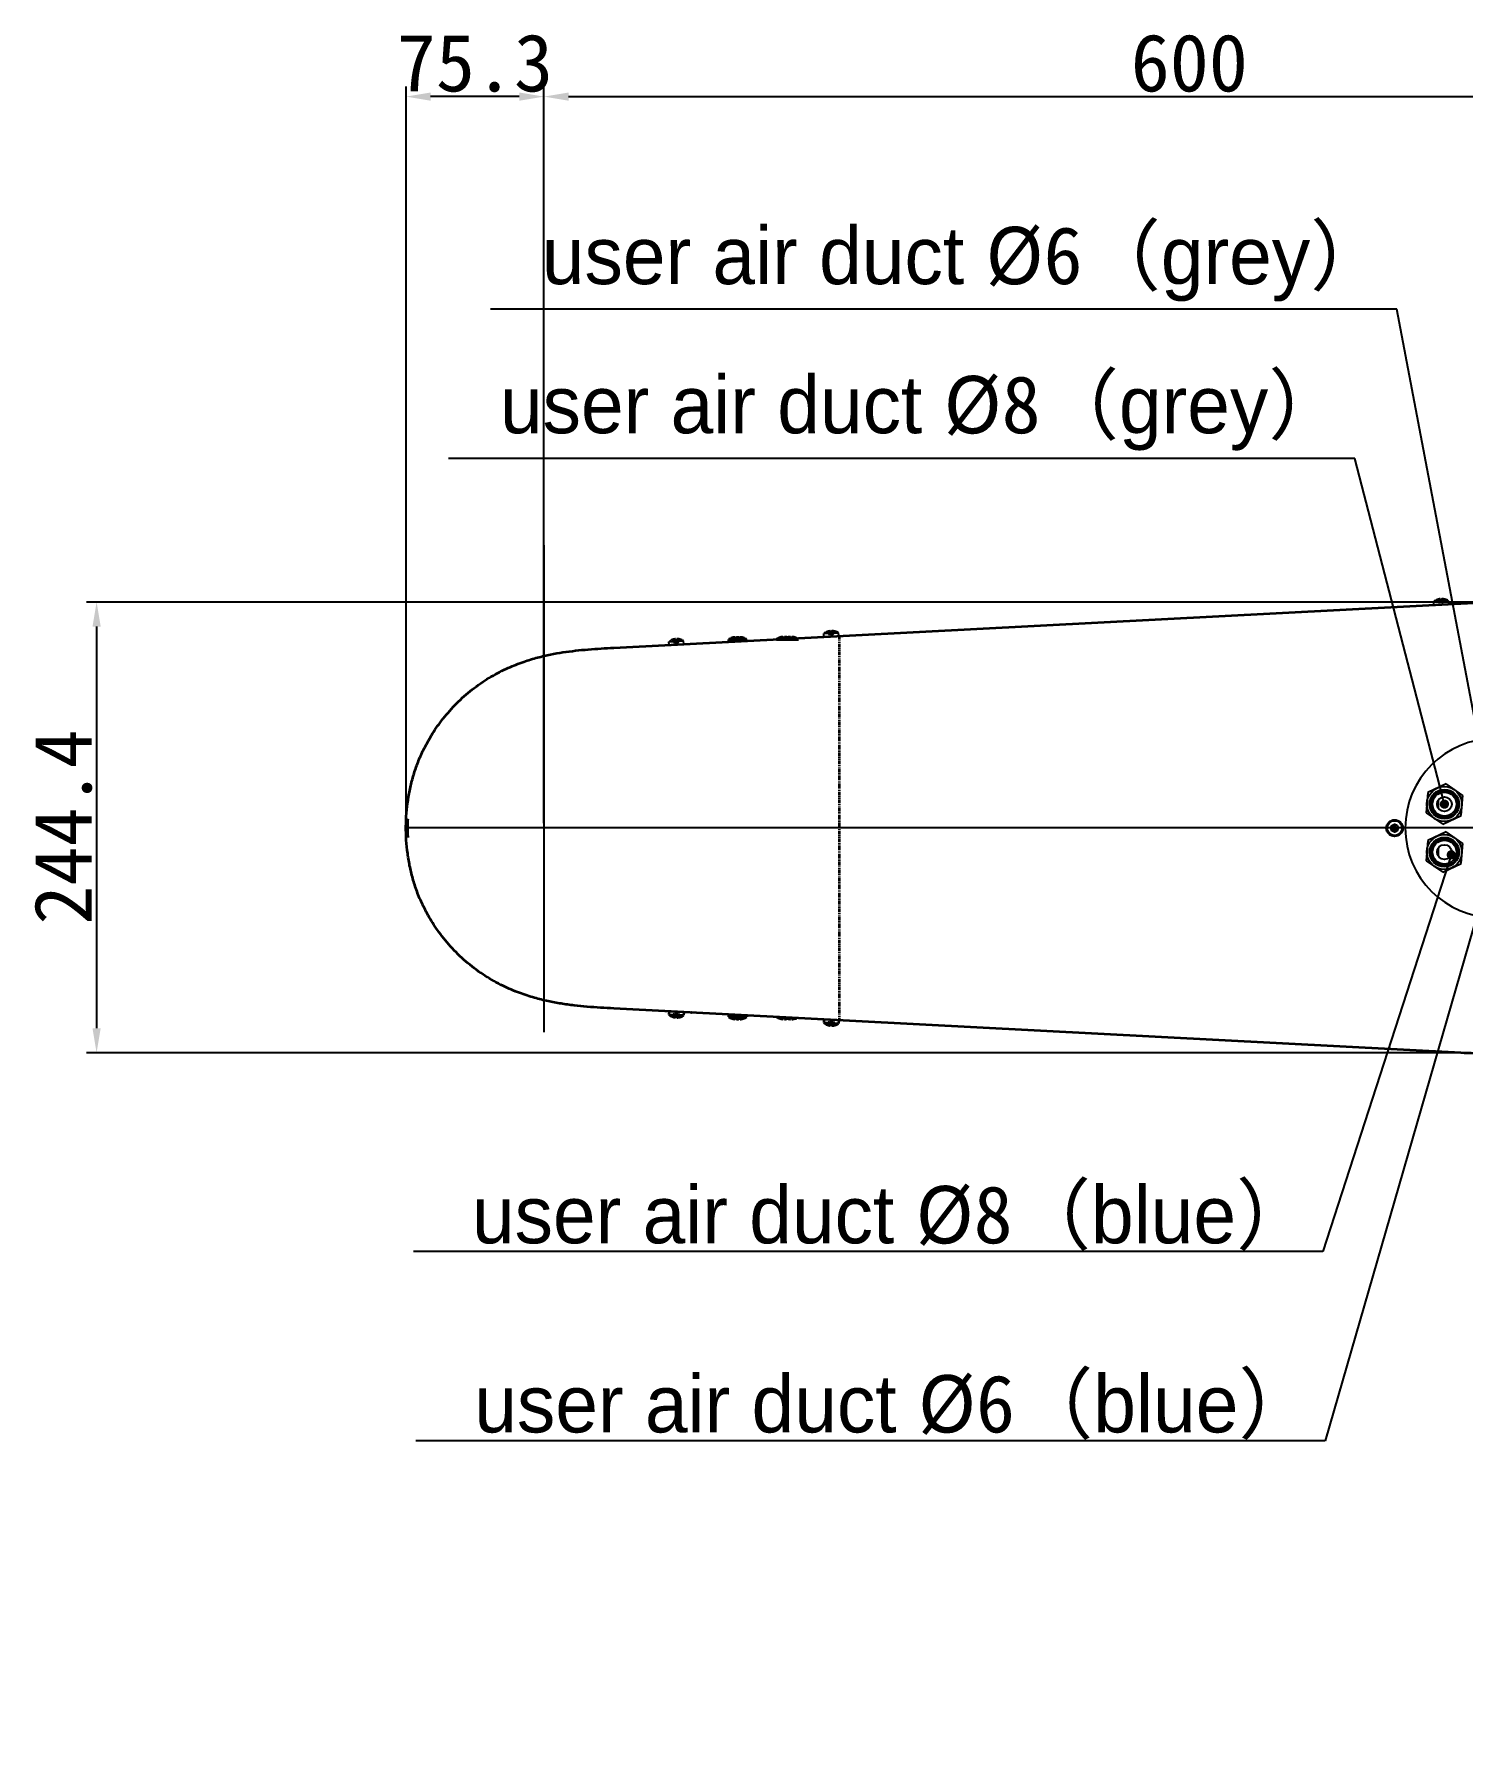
# Model space of a CAD drawing. Header units: millimetres. Extents: x 4086 to 8300, y 123 to 1549.
# Drawn here: x 6658.5 to 6832.8, y 615.5 to 823.3 of the extents above; entities that cross this region are included whole.
import ezdxf
from ezdxf import colors
from ezdxf.entities.mleader import LeaderData, LeaderLine
from ezdxf.math import Vec2, Vec3

# ---------------------------------------------------------------- set-up
doc = ezdxf.new("R2010")
doc.units = ezdxf.units.MM
doc.linetypes.add('PHANTOM', pattern=[0.8, 0.45, -0.05, 0.1, -0.05, 0.1, -0.05])
doc.layers.add('中心线', color=7, linetype='Continuous')
doc.layers.add('标注', color=7, linetype='Continuous', lineweight=25)
doc.layers.add('粗线', color=7, linetype='PHANTOM', lineweight=35)
doc.styles.get("Standard").update_dxf_attribs({"font": 'simsun.ttc'})
doc.dimstyles.new('直线标注', dxfattribs={"dimtxt": 7, "dimasz": 3, "dimexe": 1.25, "dimexo": 0.625, "dimtad": 1, "dimlfac": 4, "dimdsep": 46, "dimtxsty": 'Standard', "dimcen": 2.5, "dimadec": 0, "dimazin": 0, "dimtm": 1e-09, "dimtfac": 1, "dimtmove": 0, "dimatfit": 3, "dimfxl": 1, "dimarcsym": 0})

# ---------------------------------------------------------------- blocks, each defined once
blk = doc.blocks.new('*D2162')
at = {"layer": 'Defpoints', "color": 0}
for p in [(6855.71, 815.66), (6720.71, 726.45), (6855.71, 726.45)]:
    blk.add_point(p, dxfattribs=at)
at = {"layer": '标注', "color": 0, "linetype": 'Continuous', "lineweight": -2}
for p, q in [((6720.71, 727.07), (6720.71, 816.91)), ((6855.71, 727.07), (6855.71, 816.91)), ((6723.71, 815.66), (6852.71, 815.66))]:
    blk.add_line(p, q, dxfattribs=at)
at = {"layer": '标注', "color": 0}
for points in [[(6723.71, 816.16), (6723.71, 815.16), (6720.71, 815.66)], [(6852.71, 815.16), (6852.71, 816.16), (6855.71, 815.66)]]:
    blk.add_solid(points, dxfattribs=at)
at = {"layer": '标注', "color": 0, "insert": (6799.4, 823.29), "char_height": 7, "attachment_point": 2}
blk.add_mtext('600', dxfattribs=at)
blk = doc.blocks.new('*D2163')
at = {"layer": 'Defpoints', "color": 0}
for p in [(6703.9, 815.66), (6720.71, 760.96), (6703.9, 727.07)]:
    blk.add_point(p, dxfattribs=at)
at = {"layer": '标注', "color": 0, "linetype": 'Continuous', "lineweight": -2}
for p, q in [((6703.9, 727.69), (6703.9, 816.91)), ((6720.71, 761.59), (6720.71, 816.91)), ((6717.71, 815.66), (6706.9, 815.66))]:
    blk.add_line(p, q, dxfattribs=at)
at = {"layer": '标注', "color": 0}
for points in [[(6706.9, 816.16), (6706.9, 815.16), (6703.9, 815.66)], [(6717.71, 815.16), (6717.71, 816.16), (6720.71, 815.66)]]:
    blk.add_solid(points, dxfattribs=at)
at = {"layer": '标注', "color": 0, "insert": (6712.3, 823.29), "char_height": 7, "attachment_point": 2}
blk.add_mtext('75.3', dxfattribs=at)
blk = doc.blocks.new('*D2164')
at = {"layer": 'Defpoints', "color": 0}
for p in [(6839.25, 754.02), (6666.17, 699.04), (6832.5, 699.04)]:
    blk.add_point(p, dxfattribs=at)
at = {"layer": '标注', "color": 0, "linetype": 'Continuous', "lineweight": -2}
for p, q in [((6838.62, 754.02), (6664.92, 754.02)), ((6666.17, 751.02), (6666.17, 702.04)), ((6831.87, 699.04), (6664.92, 699.04))]:
    blk.add_line(p, q, dxfattribs=at)
at = {"layer": '标注', "color": 0}
for points in [[(6666.67, 751.02), (6665.67, 751.02), (6666.17, 754.02)], [(6665.67, 702.04), (6666.67, 702.04), (6666.17, 699.04)]]:
    blk.add_solid(points, dxfattribs=at)
at = {"layer": '标注', "color": 0, "insert": (6658.55, 726.59), "char_height": 7, "attachment_point": 2, "rotation": 90}
blk.add_mtext('244.4', dxfattribs=at)
blk = doc.blocks.new('_Dot')
at = {"color": 0, "linetype": 'ByBlock', "lineweight": -2}
blk.add_line((-0.5, 0), (-1, 0), dxfattribs=at)
at = {"color": 0, "linetype": 'ByBlock', "const_width": 0.5}
blk.add_lwpolyline([(-0.25, 0, 1), (0.25, 0, 1)], format="xyb", close=True, dxfattribs=at)

msp = doc.modelspace()

# ---------------------------------------------------------------- linework, layer by layer
at = {"color": 7, "linetype": 'Continuous'}
for p, q in [((6830.70621, 731.83213), (6828.476, 730.77475)), ((6832.73703, 730.4294), (6830.70621, 731.83213)), ((6828.476, 730.77475), (6828.27661, 728.31465)), ((6832.53764, 727.9693), (6832.73703, 730.4294)), ((6828.27661, 728.31465), (6830.30743, 726.91192)), ((6830.30743, 726.91192), (6832.53764, 727.9693)), ((6823.97918, 726.38099), (6823.98013, 726.34802)), ((6824.26532, 726.54602), (6823.98013, 726.54602)), ((6823.98013, 726.34802), (6824.26532, 726.34802)), ((6824.21871, 726.34802), (6824.21871, 726.54602)), ((6824.33282, 726.89871), (6824.33282, 726.61352)), ((6824.33282, 726.66013), (6824.53082, 726.66013)), ((6824.33282, 725.99534), (6824.33282, 726.28052)), ((6824.53082, 726.23392), (6824.33282, 726.23392)), ((6824.53082, 726.61352), (6824.53082, 726.89871)), ((6824.53082, 726.28052), (6824.53082, 725.99534)), ((6824.59832, 726.54602), (6824.8835, 726.54602)), ((6824.59832, 726.34802), (6824.8835, 726.34802)), ((6824.64493, 726.54602), (6824.64493, 726.34802)), ((6824.88446, 726.51305), (6824.8835, 726.54602)), ((6830.70621, 725.98213), (6828.476, 724.92475)), ((6832.73703, 724.5794), (6830.70621, 725.98213)), ((6828.476, 724.92475), (6828.27661, 722.46465)), ((6832.53764, 722.1193), (6832.73703, 724.5794)), ((6828.27661, 722.46465), (6830.30743, 721.06192)), ((6830.30743, 721.06192), (6832.53764, 722.1193))]:
    msp.add_line(p, q, dxfattribs=at)
for points in [[(6823.98013, 726.54602), (6823.97918, 726.51305), (6823.97861, 726.48005), (6823.97842, 726.44702)], [(6823.97842, 726.44702), (6823.97861, 726.414), (6823.97918, 726.38099)], [(6824.53082, 726.89871), (6824.46484, 726.90023), (6824.3988, 726.90023), (6824.33282, 726.89871)], [(6824.33282, 725.99534), (6824.3988, 725.99382), (6824.46484, 725.99382), (6824.53082, 725.99534)], [(6824.8835, 726.34802), (6824.88446, 726.38099), (6824.88503, 726.414), (6824.88522, 726.44702)], [(6824.88522, 726.44702), (6824.88503, 726.48005), (6824.88446, 726.51305)]]:
    msp.add_lwpolyline(points, dxfattribs=at)
for centre, radius in [((6830.50682, 729.37202), 2.1375), ((6830.50682, 729.37202), 1.8), ((6830.50682, 729.37202), 1.66196), ((6830.50682, 729.37202), 1.4625), ((6830.50682, 729.37202), 0.9), ((6824.43182, 726.44702), 1.0125), ((6824.43182, 726.44702), 0.9), ((6824.43182, 726.44702), 0.45), ((6830.50682, 723.52202), 2.1375), ((6830.50682, 723.52202), 1.8), ((6830.50682, 723.52202), 1.66196), ((6830.50682, 723.52202), 1.4625), ((6830.50682, 723.52202), 0.9)]:
    msp.add_circle(centre, radius, dxfattribs=at)
for centre, radius, start, end in [((6836.64833, 726.44702), 10.9125, 90, 270), ((7200.99182, 726.44702), 371.25, 179.4730929, 179.622256), ((6824.26532, 726.61352), 0.0675, 270, 0), ((6824.26532, 726.28052), 0.0675, 0, 90), ((6824.59832, 726.61352), 0.0675, 180, 270), ((6824.59832, 726.28052), 0.0675, 90, 180), ((7200.99182, 726.44702), 371.25, 180.3780599, 180.5268052)]:
    msp.add_arc(centre, radius, start, end, dxfattribs=at)
at = {"layer": '中心线'}
for p, q in [((6720.7069, 760.96112), (6720.7069, 701.56821)), ((6703.88156, 726.51485), (7075.49036, 726.51485))]:
    msp.add_line(p, q, dxfattribs=at)
at = {"layer": '中心线', "linetype": 'Continuous'}
for p, q in [((6829.64358, 754.32886), (6829.90532, 753.92581)), ((6829.92699, 754.40297), (6829.95186, 753.92825)), ((6829.99439, 754.4065), (6830.01927, 753.93178)), ((6830.09635, 754.35259), (6830.12935, 754.35399)), ((6830.19212, 754.41686), (6830.20063, 754.42011)), ((6830.19212, 754.41686), (6830.217, 753.94215)), ((6830.22419, 754.42145), (6830.25953, 754.42039)), ((6830.25953, 754.42039), (6830.28441, 753.94568)), ((6830.33095, 753.94812), (6830.54913, 754.37632)), ((6829.21003, 754.06815), (6831.00756, 754.16236)), ((6829.23032, 753.6809), (6829.21003, 754.06815)), ((6830.33095, 753.94812), (6829.90532, 753.92581)), ((6831.02785, 753.77511), (6831.00756, 754.16236)), ((6754.83709, 750.17043), (6756.63462, 750.26464)), ((6754.85739, 749.78318), (6754.83709, 750.17043)), ((6755.27064, 750.43114), (6755.53238, 750.02809)), ((6755.55405, 750.50524), (6755.57893, 750.03053)), ((6755.62146, 750.50878), (6755.64634, 750.03406)), ((6755.72342, 750.45487), (6755.75641, 750.45627)), ((6755.81919, 750.51914), (6755.8277, 750.52239)), ((6755.81919, 750.51914), (6755.84407, 750.04443)), ((6755.85125, 750.52373), (6755.88659, 750.52267)), ((6755.88659, 750.52267), (6755.91147, 750.04796)), ((6755.95802, 750.0504), (6756.1762, 750.4786)), ((6756.65492, 749.87738), (6756.63462, 750.26464)), ((6735.95018, 749.18061), (6737.74771, 749.27481)), ((6735.97047, 748.79336), (6735.95018, 749.18061)), ((6736.38373, 749.44132), (6736.64547, 749.03827)), ((6737.0711, 749.06058), (6736.64547, 749.03827)), ((6736.66714, 749.51542), (6736.69202, 749.04071)), ((6736.73454, 749.51896), (6736.75942, 749.04424)), ((6736.77062, 749.46027), (6736.80353, 749.46299)), ((6736.93227, 749.52932), (6736.94078, 749.53257)), ((6736.93227, 749.52932), (6736.95715, 749.05461)), ((6736.96434, 749.53391), (6736.99968, 749.53285)), ((6736.99968, 749.53285), (6737.02456, 749.05814)), ((6737.0711, 749.06058), (6737.28928, 749.48878)), ((6737.768, 748.88756), (6737.74771, 749.27481)), ((6738.71214, 748.93572), (6738.66775, 748.93572)), ((6738.68105, 748.93548), (6738.69756, 748.93601)), ((6743.2069, 749.1726), (6743.2069, 749.44731)), ((6743.2069, 749.44731), (6745.4569, 749.44731)), ((6743.65351, 749.68497), (6743.8938, 749.26877)), ((6744.32001, 749.26877), (6743.8938, 749.26877)), ((6743.9404, 749.74414), (6743.9404, 749.26877)), ((6744.0079, 749.74414), (6744.0079, 749.26877)), ((6744.04086, 749.68365), (6744.07387, 749.68464)), ((6744.10351, 749.68497), (6744.3438, 749.26877)), ((6744.2059, 749.74414), (6744.21457, 749.74694)), ((6744.2059, 749.74414), (6744.2059, 749.26877)), ((6744.23817, 749.74704), (6744.2734, 749.74414)), ((6744.2734, 749.74414), (6744.2734, 749.26877)), ((6744.32001, 749.26877), (6744.5603, 749.68497)), ((6744.77001, 749.26877), (6744.3438, 749.26877)), ((6744.3904, 749.74414), (6744.3904, 749.26877)), ((6744.4579, 749.74414), (6744.4579, 749.26877)), ((6744.49086, 749.68365), (6744.52387, 749.68464)), ((6744.6559, 749.74414), (6744.66457, 749.74694)), ((6744.6559, 749.74414), (6744.6559, 749.26877)), ((6744.68817, 749.74704), (6744.7234, 749.74414)), ((6744.7234, 749.74414), (6744.7234, 749.26877)), ((6744.77001, 749.26877), (6745.0103, 749.68497)), ((6745.0069, 749.26694), (6745.0069, 749.44731)), ((6745.4569, 749.29052), (6745.4569, 749.44731)), ((6755.95802, 750.0504), (6755.53238, 750.02809))]:
    msp.add_line(p, q, dxfattribs=at)
for points in [[(6829.99439, 754.4065), (6829.98577, 754.40883), (6829.96243, 754.40775), (6829.92699, 754.40297)], [(6829.95953, 754.40746), (6829.98404, 754.40888), (6829.99439, 754.4065)], [(6829.99764, 754.34444), (6830.03048, 754.34782), (6830.06339, 754.35053), (6830.09635, 754.35259)], [(6830.12936, 754.35399), (6830.16237, 754.35473), (6830.19537, 754.35481)], [(6830.2252, 754.42146), (6830.20097, 754.42016), (6830.19212, 754.41686)], [(6755.62146, 750.50878), (6755.61284, 750.51111), (6755.5895, 750.51003), (6755.55405, 750.50524)], [(6755.5866, 750.50974), (6755.6111, 750.51116), (6755.62146, 750.50878)], [(6755.62471, 750.44672), (6755.65755, 750.4501), (6755.69046, 750.45281), (6755.72342, 750.45487)], [(6755.75643, 750.45627), (6755.78944, 750.45701), (6755.82244, 750.45709)], [(6755.85226, 750.52373), (6755.82803, 750.52244), (6755.81919, 750.51914)], [(6736.66714, 749.51542), (6736.69968, 749.51992), (6736.72419, 749.52134), (6736.73454, 749.51896)], [(6736.73454, 749.51896), (6736.72592, 749.52129), (6736.70258, 749.52021), (6736.66714, 749.51542)], [(6736.7378, 749.4569), (6736.77064, 749.46027), (6736.80354, 749.46299), (6736.8365, 749.46505)], [(6736.8365, 749.46505), (6736.8695, 749.46645), (6736.90251, 749.46719)], [(6736.86951, 749.46645), (6736.90252, 749.46719), (6736.93552, 749.46726)], [(6736.96535, 749.53391), (6736.94112, 749.53262), (6736.93227, 749.52932)], [(6744.0079, 749.74414), (6743.99942, 749.74692), (6743.97605, 749.74706), (6743.9404, 749.74414)], [(6743.97314, 749.74692), (6743.99769, 749.74706), (6744.0079, 749.74414)], [(6744.0079, 749.682), (6744.04087, 749.68365), (6744.07388, 749.68464), (6744.1069, 749.68497)], [(6744.1069, 749.68497), (6744.13993, 749.68464), (6744.17293, 749.68365)], [(6744.13994, 749.68464), (6744.17295, 749.68365), (6744.2059, 749.682)], [(6744.23917, 749.747), (6744.21491, 749.74697), (6744.2059, 749.74414)], [(6744.4579, 749.74414), (6744.44942, 749.74692), (6744.42605, 749.74706), (6744.3904, 749.74414)], [(6744.42314, 749.74692), (6744.44769, 749.74706), (6744.4579, 749.74414)], [(6744.4579, 749.682), (6744.49087, 749.68365), (6744.52388, 749.68464), (6744.5569, 749.68497)], [(6744.5569, 749.68497), (6744.58993, 749.68464), (6744.62293, 749.68365)], [(6744.58994, 749.68464), (6744.62295, 749.68365), (6744.6559, 749.682)], [(6744.68917, 749.747), (6744.66491, 749.74697), (6744.6559, 749.74414)]]:
    msp.add_lwpolyline(points, dxfattribs=at)
for centre, radius, start, end in [((6830.16921, 752.96388), 1.46269, 111.0608131, 130.9778666), ((6830.16912, 752.96405), 1.45915, 99.5521722, 111.0323524), ((6830.16912, 752.96405), 1.45915, 74.9676476, 86.4478278), ((6830.16906, 752.96387), 1.4627, 55.0221782, 74.9391929), ((6755.79627, 749.06616), 1.46269, 111.0608131, 130.9778666), ((6755.79619, 749.06633), 1.45915, 99.5521722, 111.0323524), ((6755.79619, 749.06633), 1.45915, 74.9676476, 86.4478278), ((6755.79612, 749.06615), 1.4627, 55.0221782, 74.9391929), ((6736.90936, 748.07634), 1.46269, 111.0608131, 130.9778666), ((6736.90928, 748.07651), 1.45915, 99.5521722, 111.0323524), ((6736.90928, 748.07651), 1.45915, 74.9676476, 86.4478278), ((6736.90921, 748.07632), 1.4627, 55.0221782, 74.9391929), ((6744.10698, 748.29435), 1.46269, 108.0608131, 127.9778666), ((6744.1069, 748.29452), 1.45915, 96.5521722, 108.0323524), ((6744.55698, 748.29435), 1.46269, 108.0608131, 127.9778666), ((6744.5569, 748.29452), 1.45915, 96.5521722, 108.0323524), ((6744.1069, 748.29452), 1.45915, 71.9676476, 83.4478278), ((6744.10683, 748.29434), 1.4627, 52.0221782, 71.9391929), ((6744.5569, 748.29452), 1.45915, 71.9676476, 83.4478278), ((6744.55683, 748.29434), 1.4627, 52.0221782, 71.9391929), ((6727.06116, 726.43976), 22.94793, 177.1726188, 178.4523611), ((6726.87531, 726.44668), 22.76196, 178.4571366, 182.832856)]:
    msp.add_arc(centre, radius, start, end, dxfattribs=at)
at = {"layer": '粗线', "linetype": 'Continuous'}
for p, q in [((6729.22453, 748.43982), (6832.49953, 753.85223)), ((6749.0569, 749.44731), (6751.7569, 749.44731)), ((6749.50351, 749.68497), (6749.60571, 749.50795)), ((6749.7904, 749.74414), (6749.7904, 749.51763)), ((6749.8579, 749.74414), (6749.8579, 749.52117)), ((6750.0559, 749.74414), (6750.06457, 749.74694)), ((6750.0559, 749.74414), (6750.0559, 749.53155)), ((6750.08817, 749.74704), (6750.1234, 749.74414)), ((6750.1234, 749.74414), (6750.1234, 749.53508)), ((6750.33002, 749.54591), (6750.4103, 749.68497)), ((6750.40351, 749.68497), (6750.47927, 749.55373)), ((6750.6904, 749.74414), (6750.6904, 749.5648)), ((6750.7579, 749.74414), (6750.7579, 749.56834)), ((6750.9559, 749.74414), (6750.96457, 749.74694)), ((6750.9559, 749.74414), (6750.9559, 749.57871)), ((6750.98817, 749.74704), (6751.0234, 749.74414)), ((6751.0234, 749.74414), (6751.0234, 749.58225)), ((6751.2581, 749.59455), (6751.3103, 749.68497)), ((6832.49953, 699.04183), (6729.22453, 704.45423)), ((6735.97047, 704.10069), (6735.95018, 703.71344)), ((6735.95018, 703.71344), (6737.74771, 703.61923)), ((6736.38373, 703.45273), (6736.64547, 703.85578)), ((6737.0711, 703.83347), (6736.64547, 703.85578)), ((6736.69202, 703.85334), (6736.66714, 703.37862)), ((6736.70217, 703.37388), (6736.66714, 703.37862)), ((6736.73454, 703.37509), (6736.72574, 703.37275)), ((6736.75942, 703.84981), (6736.73454, 703.37509)), ((6736.90252, 703.42686), (6736.86951, 703.4276)), ((6736.95715, 703.83944), (6736.93227, 703.36473)), ((6737.02456, 703.83591), (6736.99968, 703.3612)), ((6737.0711, 703.83347), (6737.28928, 703.40527)), ((6737.768, 704.00648), (6737.74771, 703.61923)), ((6738.72023, 703.9568), (6738.66755, 703.95925)), ((6738.66775, 703.95833), (6738.71214, 703.95833)), ((6743.2069, 703.72145), (6743.2069, 703.44674)), ((6743.2069, 703.44674), (6745.4569, 703.44674)), ((6743.65351, 703.20908), (6743.8938, 703.62527)), ((6744.32001, 703.62527), (6743.8938, 703.62527)), ((6743.9404, 703.62527), (6743.9404, 703.14991)), ((6743.97564, 703.14701), (6743.9404, 703.14991)), ((6744.0079, 703.14991), (6743.99924, 703.14711)), ((6744.0079, 703.62527), (6744.0079, 703.14991)), ((6744.10351, 703.20908), (6744.3438, 703.62527)), ((6744.17295, 703.2104), (6744.13994, 703.20941)), ((6744.2059, 703.62527), (6744.2059, 703.14991)), ((6744.2734, 703.62527), (6744.2734, 703.14991)), ((6744.32001, 703.62527), (6744.5603, 703.20908)), ((6744.77001, 703.62527), (6744.3438, 703.62527)), ((6744.3904, 703.62527), (6744.3904, 703.14991)), ((6744.42564, 703.14701), (6744.3904, 703.14991)), ((6744.4579, 703.14991), (6744.44924, 703.14711)), ((6744.4579, 703.62527), (6744.4579, 703.14991)), ((6744.62295, 703.2104), (6744.58994, 703.20941)), ((6744.6559, 703.62527), (6744.6559, 703.14991)), ((6744.7234, 703.62527), (6744.7234, 703.14991)), ((6744.77001, 703.62527), (6745.0103, 703.20908)), ((6745.0069, 703.62711), (6745.0069, 703.44674)), ((6745.4569, 703.60353), (6745.4569, 703.44674)), ((6745.5694, 703.59763), (6745.5694, 703.59762)), ((6749.50351, 703.20908), (6749.60571, 703.3861)), ((6749.7904, 703.37642), (6749.7904, 703.14991)), ((6749.82564, 703.14701), (6749.7904, 703.14991)), ((6749.8579, 703.14991), (6749.84924, 703.14711)), ((6749.8579, 703.37288), (6749.8579, 703.14991)), ((6749.9569, 703.20908), (6749.92388, 703.20941)), ((6750.02295, 703.2104), (6749.98994, 703.20941)), ((6750.0559, 703.36251), (6750.0559, 703.14991)), ((6750.1234, 703.35897), (6750.1234, 703.14991)), ((6750.33002, 703.34814), (6750.4103, 703.20908)), ((6750.40351, 703.20908), (6750.47928, 703.34032)), ((6750.6904, 703.32925), (6750.6904, 703.14991)), ((6750.72564, 703.14701), (6750.6904, 703.14991)), ((6750.7579, 703.14991), (6750.74924, 703.14711)), ((6750.7579, 703.32572), (6750.7579, 703.14991)), ((6750.8569, 703.20908), (6750.82388, 703.20941)), ((6750.92295, 703.2104), (6750.88994, 703.20941)), ((6750.9559, 703.31534), (6750.9559, 703.14991)), ((6750.9694, 703.31463), (6750.9694, 703.31461)), ((6751.0234, 703.3118), (6751.0234, 703.14991)), ((6751.2581, 703.2995), (6751.3103, 703.20908)), ((6754.85739, 703.11087), (6754.83709, 702.72362)), ((6754.83709, 702.72362), (6756.63462, 702.62941)), ((6755.27064, 702.46291), (6755.53238, 702.86596)), ((6755.95802, 702.84365), (6755.53238, 702.86596)), ((6755.57893, 702.86352), (6755.55405, 702.3888)), ((6755.58909, 702.38406), (6755.55405, 702.3888)), ((6755.62146, 702.38527), (6755.61265, 702.38292)), ((6755.64634, 702.85998), (6755.62146, 702.38527)), ((6755.72342, 702.43918), (6755.69046, 702.44124)), ((6755.84407, 702.84962), (6755.81919, 702.37491)), ((6755.91147, 702.84609), (6755.88659, 702.37138)), ((6755.95802, 702.84365), (6756.1762, 702.41545)), ((6756.65492, 703.01666), (6756.63462, 702.62941))]:
    msp.add_line(p, q, dxfattribs=at)
at = {"layer": '粗线'}
msp.add_line((6756.7069, 749.88011), (6756.7069, 703.01394), dxfattribs=at)
at = {"layer": '粗线', "linetype": 'Continuous'}
for points in [[(6749.8579, 749.74414), (6749.84942, 749.74692), (6749.82605, 749.74706), (6749.7904, 749.74414)], [(6749.82314, 749.74692), (6749.84769, 749.74706), (6749.8579, 749.74414)], [(6749.8579, 749.682), (6749.89087, 749.68365), (6749.92388, 749.68464), (6749.9569, 749.68497)], [(6749.9569, 749.68497), (6749.98993, 749.68464), (6750.02293, 749.68365)], [(6749.98994, 749.68464), (6750.02295, 749.68365), (6750.0559, 749.682)], [(6750.08917, 749.747), (6750.06491, 749.74697), (6750.0559, 749.74414)], [(6750.7579, 749.74414), (6750.74942, 749.74692), (6750.72605, 749.74706), (6750.6904, 749.74414)], [(6750.72314, 749.74692), (6750.74769, 749.74706), (6750.7579, 749.74414)], [(6750.7579, 749.682), (6750.79087, 749.68365), (6750.82388, 749.68464), (6750.8569, 749.68497)], [(6750.8569, 749.68497), (6750.88993, 749.68464), (6750.92293, 749.68365)], [(6750.88994, 749.68464), (6750.92295, 749.68365), (6750.9559, 749.682)], [(6750.98917, 749.747), (6750.96491, 749.74697), (6750.9559, 749.74414)], [(6736.70117, 703.37398), (6736.7254, 703.37274), (6736.73454, 703.37509)], [(6736.80353, 703.43106), (6736.77062, 703.43378), (6736.7378, 703.43715)], [(6736.8365, 703.429), (6736.80354, 703.43106), (6736.77064, 703.43377)], [(6736.93552, 703.42678), (6736.90251, 703.42686), (6736.8695, 703.4276), (6736.8365, 703.429)], [(6736.93227, 703.36473), (6736.9406, 703.36151), (6736.96393, 703.36015), (6736.99968, 703.3612)], [(6736.96684, 703.36013), (6736.94232, 703.36128), (6736.93227, 703.36473)], [(6743.97463, 703.14705), (6743.9989, 703.14708), (6744.0079, 703.14991)], [(6744.07387, 703.20941), (6744.04086, 703.2104), (6744.0079, 703.21205)], [(6744.1069, 703.20908), (6744.07388, 703.20941), (6744.04087, 703.2104)], [(6744.2059, 703.21205), (6744.17293, 703.2104), (6744.13993, 703.20941), (6744.1069, 703.20908)], [(6744.2059, 703.14991), (6744.21439, 703.14713), (6744.23776, 703.14699), (6744.2734, 703.14991)], [(6744.24067, 703.14712), (6744.21612, 703.14699), (6744.2059, 703.14991)], [(6744.42463, 703.14705), (6744.4489, 703.14708), (6744.4579, 703.14991)], [(6744.52387, 703.20941), (6744.49086, 703.2104), (6744.4579, 703.21205)], [(6744.5569, 703.20908), (6744.52388, 703.20941), (6744.49087, 703.2104)], [(6744.6559, 703.21205), (6744.62293, 703.2104), (6744.58993, 703.20941), (6744.5569, 703.20908)], [(6744.6559, 703.14991), (6744.66439, 703.14713), (6744.68776, 703.14699), (6744.7234, 703.14991)], [(6744.69067, 703.14712), (6744.66612, 703.14699), (6744.6559, 703.14991)], [(6749.82463, 703.14705), (6749.8489, 703.14708), (6749.8579, 703.14991)], [(6749.92387, 703.20941), (6749.89086, 703.2104), (6749.8579, 703.21205)], [(6750.0559, 703.21205), (6750.02293, 703.2104), (6749.98993, 703.20941), (6749.9569, 703.20908)], [(6750.0559, 703.14991), (6750.06439, 703.14713), (6750.08776, 703.14699), (6750.1234, 703.14991)], [(6750.09067, 703.14712), (6750.06612, 703.14699), (6750.0559, 703.14991)], [(6750.72463, 703.14705), (6750.7489, 703.14708), (6750.7579, 703.14991)], [(6750.82387, 703.20941), (6750.79086, 703.2104), (6750.7579, 703.21205)], [(6750.9559, 703.21205), (6750.92293, 703.2104), (6750.88993, 703.20941), (6750.8569, 703.20908)], [(6750.9559, 703.14991), (6750.96439, 703.14713), (6750.98776, 703.14699), (6751.0234, 703.14991)], [(6750.99067, 703.14712), (6750.96612, 703.14699), (6750.9559, 703.14991)], [(6755.58808, 702.38416), (6755.61232, 702.38291), (6755.62146, 702.38527)], [(6755.69045, 702.44124), (6755.65754, 702.44395), (6755.62471, 702.44733)], [(6755.82244, 702.43696), (6755.78943, 702.43704), (6755.75641, 702.43778), (6755.72342, 702.43918)], [(6755.81919, 702.37491), (6755.82752, 702.37169), (6755.85084, 702.37032), (6755.88659, 702.37138)], [(6755.85376, 702.37031), (6755.82924, 702.37146), (6755.81919, 702.37491)]]:
    msp.add_lwpolyline(points, dxfattribs=at)
for centre, radius, start, end in [((6749.95698, 748.29435), 1.46269, 108.0608131, 127.9778666), ((6749.9569, 748.29452), 1.45915, 96.5521722, 108.0323524), ((6750.85698, 748.29435), 1.46269, 108.0608131, 127.9778666), ((6749.9569, 748.29452), 1.45915, 71.9676476, 83.4478278), ((6750.8569, 748.29452), 1.45915, 96.5521722, 108.0323524), ((6749.95683, 748.29434), 1.4627, 52.0221782, 71.9391929), ((6750.8569, 748.29452), 1.45915, 71.9676476, 83.4478278), ((6750.85683, 748.29434), 1.4627, 52.0221782, 71.9391929), ((6736.90936, 704.81772), 1.4627, 229.0221782, 248.9391929), ((6736.90928, 704.81754), 1.45915, 248.9676476, 260.4478278), ((6736.90928, 704.81754), 1.45915, 273.5521722, 285.0323524), ((6736.90921, 704.81772), 1.46269, 285.0608131, 304.9778666), ((6744.10698, 704.59971), 1.4627, 232.0221782, 251.9391929), ((6744.1069, 704.59952), 1.45915, 251.9676476, 263.4478278), ((6744.55698, 704.59971), 1.4627, 232.0221782, 251.9391929), ((6744.5569, 704.59952), 1.45915, 251.9676476, 263.4478278), ((6744.1069, 704.59952), 1.45915, 276.5521722, 288.0323524), ((6744.10683, 704.5997), 1.46269, 288.0608131, 307.9778666), ((6744.5569, 704.59952), 1.45915, 276.5521722, 288.0323524), ((6744.55683, 704.5997), 1.46269, 288.0608131, 307.9778666), ((6749.95698, 704.59971), 1.4627, 232.0221782, 251.9391929), ((6749.9569, 704.59952), 1.45915, 251.9676476, 263.4478278), ((6750.85698, 704.59971), 1.4627, 237.8490773, 251.9391929), ((6749.9569, 704.59952), 1.45915, 276.5521722, 288.0323524), ((6750.8569, 704.59952), 1.45915, 251.9676476, 263.4478278), ((6749.95683, 704.5997), 1.46269, 288.0608131, 299.7401999), ((6750.8569, 704.59952), 1.45915, 276.5521722, 288.0323524), ((6750.85683, 704.5997), 1.46269, 288.0608131, 296.1515875), ((6755.79627, 703.82789), 1.4627, 229.0221782, 248.9391929), ((6755.79619, 703.82772), 1.45915, 248.9676476, 260.4478278), ((6755.79619, 703.82772), 1.45915, 273.5521722, 285.0323524), ((6755.79612, 703.8279), 1.46269, 285.0608131, 304.9778666)]:
    msp.add_arc(centre, radius, start, end, dxfattribs=at)
for points, knots in [([(6832.49953, 753.85223), (6833.59399, 753.90959), (6835.73897, 753.99112), (6838.87009, 754.03111), (6841.80625, 754.00777), (6844.48976, 753.94525), (6846.88615, 753.85909), (6849.00973, 753.74427), (6850.92717, 753.60151), (6852.73284, 753.42638), (6854.50039, 753.21063), (6856.26796, 752.94434), (6858.02798, 752.62404), (6859.74739, 752.26338), (6861.39052, 751.87781), (6862.93769, 751.48058), (6864.3803, 751.08142), (6865.70434, 750.69209), (6866.89119, 750.32299), (6867.93555, 749.96875), (6868.86136, 749.62428), (6869.71177, 749.27805), (6870.52613, 748.91681), (6871.32616, 748.53162), (6872.11589, 748.12078), (6872.63449, 747.83101), (6872.89123, 747.68278)], [0, 0, 0, 0, 0.079534208, 0.1557499, 0.227225211, 0.292605579, 0.350540196, 0.401236685, 0.446929351, 0.490063052, 0.532876882, 0.576137878, 0.619763249, 0.662680602, 0.703617685, 0.742234068, 0.778592576, 0.812235482, 0.842384468, 0.868784708, 0.892255221, 0.914059807, 0.935407769, 0.956895903, 0.978486252, 1, 1, 1, 1]), ([(6703.89668, 727.06567), (6703.91113, 727.60052), (6703.9772, 728.67062), (6704.18597, 730.25879), (6704.50356, 731.81748), (6704.9349, 733.35338), (6705.50783, 734.90688), (6706.27085, 736.54072), (6707.29148, 738.29284), (6708.62585, 740.12789), (6710.27723, 741.93465), (6712.18098, 743.57623), (6714.22409, 744.93628), (6716.2561, 745.97606), (6718.15666, 746.72901), (6719.88785, 747.25943), (6721.48993, 747.63159), (6723.03309, 747.90151), (6724.56933, 748.10093), (6726.11884, 748.24772), (6727.67291, 748.35603), (6728.70873, 748.41279), (6729.22453, 748.43982)], [0, 0, 0, 0, 0.043280103, 0.086644846, 0.129472407, 0.171844587, 0.21556835, 0.263262242, 0.317529951, 0.379342367, 0.44644127, 0.515082656, 0.582165591, 0.644480815, 0.699377516, 0.747321416, 0.790809763, 0.832336891, 0.873993534, 0.91608772, 0.958219902, 1, 1, 1, 1]), ([(6729.22453, 704.45423), (6728.6885, 704.48232), (6727.61226, 704.54139), (6725.99822, 704.65564), (6724.38982, 704.81261), (6722.79319, 705.02857), (6721.18007, 705.32513), (6719.48898, 705.74277), (6717.6455, 706.34669), (6715.624, 707.20992), (6713.49531, 708.39683), (6711.41352, 709.92611), (6709.53383, 711.71536), (6707.963, 713.62064), (6706.73953, 715.4956), (6705.82765, 717.2525), (6705.15263, 718.89742), (6704.6502, 720.4967), (6704.27943, 722.10577), (6704.02661, 723.74716), (6703.89211, 725.4061), (6703.88156, 726.51485), (6703.89668, 727.06567)], [0, 0, 0, 0, 0.042018298, 0.084374546, 0.126655754, 0.168501744, 0.210462068, 0.254989245, 0.304756986, 0.36215648, 0.426802077, 0.495106959, 0.563802124, 0.629420208, 0.687963724, 0.738733147, 0.784151752, 0.826977171, 0.869815761, 0.913291166, 0.956865536, 1, 1, 1, 1]), ([(6872.89123, 705.21126), (6872.35291, 704.90047), (6871.25632, 704.30991), (6869.55698, 703.53382), (6867.81328, 702.87023), (6866.04312, 702.30055), (6864.26243, 701.77673), (6862.47037, 701.28796), (6860.66515, 700.83991), (6858.84899, 700.43577), (6857.02228, 700.0799), (6855.18652, 699.77951), (6853.34517, 699.53645), (6851.47601, 699.34064), (6849.51391, 699.18281), (6847.35549, 699.05624), (6844.91377, 698.96097), (6842.1604, 698.89209), (6839.12524, 698.86182), (6835.87258, 698.89856), (6833.64003, 698.98204), (6832.49953, 699.04182)], [0, 0, 0, 0, 0.0451098, 0.090318311, 0.135479291, 0.180421257, 0.225237979, 0.270175283, 0.315213379, 0.360207756, 0.405186431, 0.450254378, 0.495180729, 0.539955679, 0.586630508, 0.638020958, 0.696853038, 0.763955676, 0.837893999, 0.917118109, 1, 1, 1, 1])]:
    msp.add_open_spline(points, degree=3, knots=knots, dxfattribs=at)

# ---------------------------------------------------------------- dimensions: what is measured, and where the dimension line sits
at = {"layer": '标注', "linetype": 'Continuous'}
for base, p1, p2, angle, text, picture, middle in [((6703.89668, 815.66011), (6720.7069, 760.96112), (6703.89668, 727.06567), 180, '75.3', '*D2163', (6712.30179, 815.66011)), ((6666.17198, 699.04182), (6839.24505, 754.02104), (6832.49953, 699.04182), 270, '244.4', '*D2164', (6666.17198, 726.58656))]:
    dim = msp.add_linear_dim(base=base, p1=p1, p2=p2, angle=angle, text=text, dimstyle='直线标注', override={"dimtxsty": 'Standard'}, dxfattribs=at)
    dim.commit()
    dim.dimension.update_dxf_attribs({"geometry": picture, "text_midpoint": middle, "dimtype": 160})
dim = msp.add_linear_dim(base=(6855.7069, 815.66011), p1=(6720.7069, 726.44702), p2=(6855.7069, 726.44702), text='600', dimstyle='直线标注', override={"dimtxsty": 'Standard'}, dxfattribs=at)
dim.commit()
dim.dimension.update_dxf_attribs({"geometry": '*D2162', "text_midpoint": (6799.40016, 815.66011), "dimtype": 160})

# ---------------------------------------------------------------- leaders
ml = msp.add_multileader_mtext('Standard')
ml.set_content('{\\fSource Han Sans CN Normal|b0|i0|c134|p34;\\C7;user air duct }%%C6（{\\fSource Han Sans CN Normal|b0|i0|c134|p34;grey}）', color=256)
ml.set_leader_properties()
ml.set_arrow_properties(name='DOT')
ml.build(insert=Vec2(0, 0))
ml.multileader.update_dxf_attribs({"text_left_attachment_type": 5, "text_right_attachment_type": 6, "dogleg_length": 0.36, "arrow_head_size": 1.125})
ctx = ml.context
ctx.base_point, ctx.char_height, ctx.arrow_head_size, ctx.landing_gap_size, ctx.plane_origin = Vec3(6723.84269, 789.72228), 7, 1.125, 0.2025, Vec3(6688.28835, 663.46947)
ctx.left_attachment, ctx.right_attachment, ctx.text_align_type = 5, 6, 2
notes = []
notes.append((ctx, [(1, (1, 1, 0), (6824.70234, 789.72228), (-1, 0), 0.81, [(0, [(6835.41606, 733.41601)], 0, [])])]))
ctx.mtext.insert, ctx.mtext.alignment, ctx.mtext.flow_direction = Vec3(6823.68984, 799.78735), 3, 5
ml = msp.add_multileader_mtext('Standard')
ml.set_content('{\\fSource Han Sans CN Normal|b0|i0|c134|p34;\\C7;user air duct }%%C8（{\\fSource Han Sans CN Normal|b0|i0|c134|p34;grey}）', color=256)
ml.set_leader_properties()
ml.set_arrow_properties(name='DOT')
ml.build(insert=Vec2(0, 0))
ml.multileader.update_dxf_attribs({"text_left_attachment_type": 5, "text_right_attachment_type": 6, "dogleg_length": 0.36, "arrow_head_size": 1.125})
ctx = ml.context
ctx.base_point, ctx.char_height, ctx.arrow_head_size, ctx.landing_gap_size, ctx.plane_origin = Vec3(6718.73446, 771.53734), 7, 1.125, 0.2025, Vec3(6596.65188, 643.04143)
ctx.left_attachment, ctx.right_attachment, ctx.text_align_type = 5, 6, 2
notes.append((ctx, [(1, (1, 1, 0), (6819.59411, 771.53734), (-1, 0), 0.81, [(0, [(6830.50682, 729.37202)], 0, [])])]))
ctx.mtext.insert, ctx.mtext.alignment, ctx.mtext.flow_direction = Vec3(6818.58161, 781.60241), 3, 5
ml = msp.add_multileader_mtext('Standard')
ml.set_content('{\\fSource Han Sans CN Normal|b0|i0|c134|p34;\\C7;user air duct }%%C8（{\\fSource Han Sans CN Normal|b0|i0|c134|p34;blue}）', color=256)
ml.set_leader_properties()
ml.set_arrow_properties(name='DOT')
ml.build(insert=Vec2(0, 0))
ml.multileader.update_dxf_attribs({"text_left_attachment_type": 5, "text_right_attachment_type": 6, "dogleg_length": 0.36, "arrow_head_size": 1.125})
ctx = ml.context
ctx.base_point, ctx.char_height, ctx.arrow_head_size, ctx.landing_gap_size, ctx.plane_origin = Vec3(6714.3654, 674.79465), 7, 1.125, 0.2025, Vec3(6588.04879, 643.64563)
ctx.left_attachment, ctx.right_attachment, ctx.text_align_type = 5, 6, 2
notes.append((ctx, [(1, (1, 1, 0), (6815.66868, 674.79465), (-1, 0), 0.81, [(0, [(6831.34343, 723.19023)], 0, [])])]))
ctx.mtext.insert, ctx.mtext.alignment, ctx.mtext.flow_direction = Vec3(6814.65618, 682.81141), 3, 5
ml = msp.add_multileader_mtext('Standard')
ml.set_content('{\\fSource Han Sans CN Normal|b0|i0|c134|p34;\\C7;user air duct }%%C6（{\\fSource Han Sans CN Normal|b0|i0|c134|p34;blue}）', color=256)
ml.set_leader_properties()
ml.set_arrow_properties(name='DOT')
ml.build(insert=Vec2(0, 0))
ml.multileader.update_dxf_attribs({"text_left_attachment_type": 5, "text_right_attachment_type": 6, "dogleg_length": 0.36, "arrow_head_size": 1.125})
ctx = ml.context
ctx.base_point, ctx.char_height, ctx.arrow_head_size, ctx.landing_gap_size, ctx.plane_origin = Vec3(6714.64894, 651.73128), 7, 1.125, 0.2025, Vec3(6587.97266, 651.30572)
ctx.left_attachment, ctx.right_attachment, ctx.text_align_type = 5, 6, 2
notes.append((ctx, [(1, (1, 1, 0), (6815.95222, 651.73128), (-1, 0), 0.81, [(0, [(6835.39024, 718.95472)], 0, [])])]))
ctx.mtext.insert, ctx.mtext.alignment, ctx.mtext.flow_direction = Vec3(6814.93972, 659.74804), 3, 5
for ctx, leaders in notes:
    for number, flags, end, landing, length, lines in leaders:
        leader = LeaderData()
        leader.index, (leader.has_last_leader_line, leader.has_dogleg_vector, leader.attachment_direction) = number, flags
        leader.last_leader_point, leader.dogleg_vector, leader.dogleg_length = Vec3(end), Vec3(landing), length
        for number, points, colour, breaks in lines:
            line = LeaderLine()
            line.index, line.vertices, line.color, line.breaks = number, Vec3.list(points), colors.encode_raw_color(colour), breaks
            leader.lines.append(line)
        ctx.leaders.append(leader)

doc.saveas('drawing.dxf')
